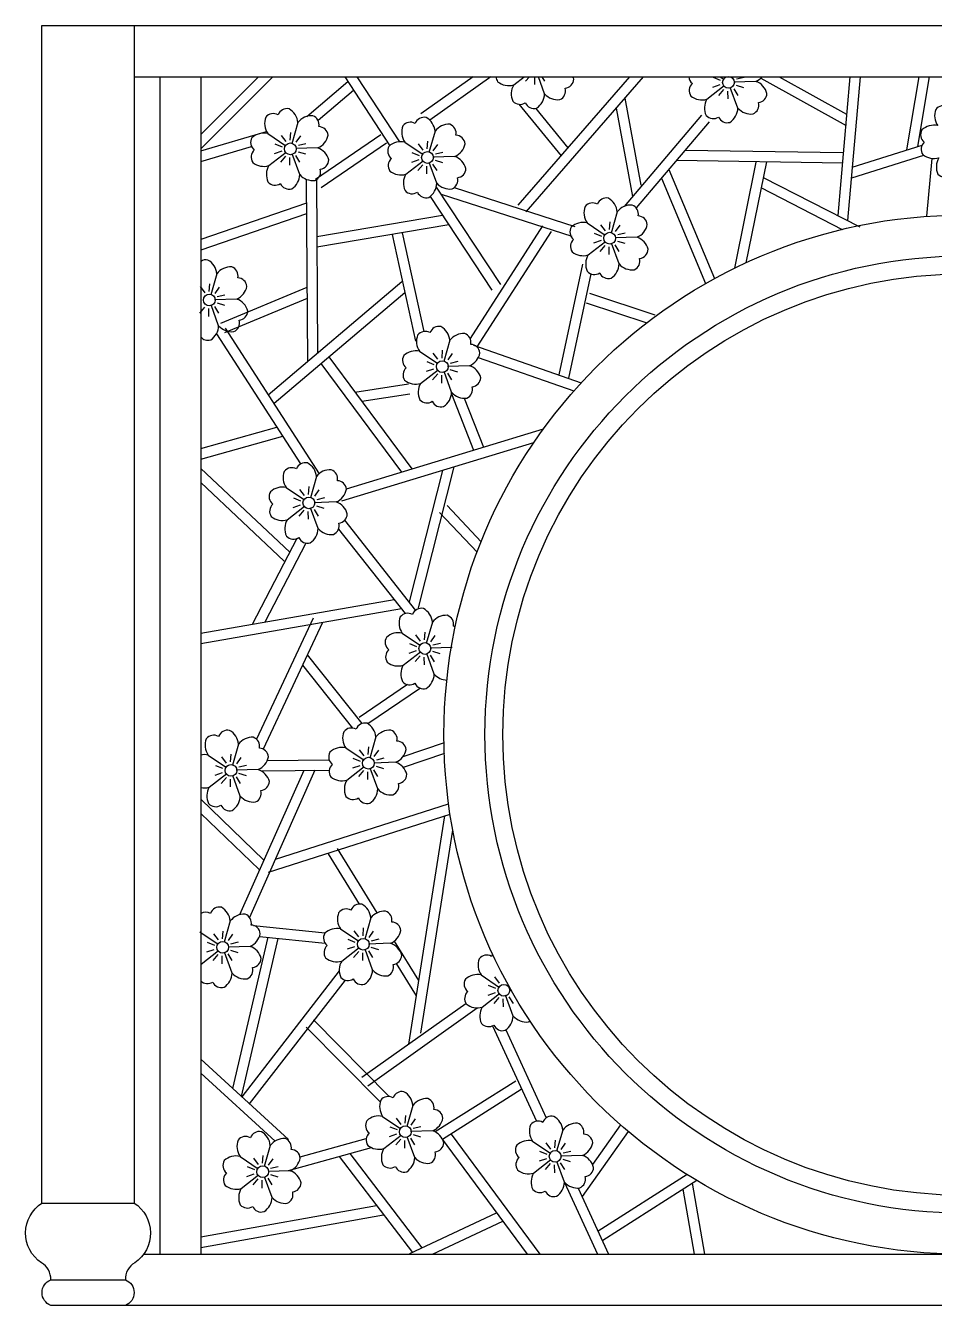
# Model space of a CAD drawing. Extents: x 4363 to 8027, y 1003 to 3503.
# Drawn here: x 4363 to 6138, y 1003 to 3503 of the extents above; entities that cross this region are included whole.
import ezdxf

# ---------------------------------------------------------------- set-up
doc = ezdxf.new("R2010")
doc.units = 0
doc.header["$LTSCALE"] = 60
doc.header["$MEASUREMENT"] = 0
for name, color, linetype in [('3', 3, 'CONTINUOUS'), ('4', 4, 'CONTINUOUS'), ('7', 7, 'CONTINUOUS')]:
    doc.layers.add(name, color=color, linetype=linetype)

msp = doc.modelspace()

# ---------------------------------------------------------------- linework, layer by layer
at = {"layer": '3', "linetype": 'BYBLOCK'}
for p, q in [((4817.6, 3402.9), (4704.9, 3290.3)), ((4845.9, 3402.9), (4706.4, 3263.6)), ((4986.2, 3402.9), (5074, 3268.2)), ((5010.1, 3402.9), (5092.9, 3276)), ((5237.1, 3402.9), (5134.6, 3330.3)), ((5271.7, 3402.9), (5152.1, 3318.2)), ((5316.1, 3387), (5336.4, 3402.9)), ((5325.1, 3152.3), (5542.9, 3402.9)), ((5339.5, 3394.2), (5346.9, 3402.9)), ((5340.2, 3139.1), (5569.4, 3402.9)), ((5357.4, 3387.9), (5357.2, 3403)), ((5376.5, 3369.6), (5364.5, 3402.9)), ((5376.9, 3394.1), (5371.6, 3402.9)), ((5705.4, 3401.9), (5719.4, 3396.1)), ((5719.5, 3402.9), (5727, 3397.8)), ((5766, 3401.8), (5751.2, 3398.2)), ((5798.7, 3400), (5965.4, 3307.5)), ((5834.8, 3402.9), (5966.4, 3329.8)), ((5972.9, 3402.9), (5949, 3131.8)), ((5993, 3402.9), (5968.2, 3121.9)), ((6107.2, 3402.9), (6083.3, 3259.9)), ((6127.5, 3402.9), (6104.7, 3266.7)), ((4912.1, 3325.5), (4992, 3393.9)), ((4934, 3317.9), (5003.1, 3377)), ((5693.5, 3359.1), (5727.4, 3385.6)), ((5704.9, 3382.9), (5719.3, 3387.8)), ((5716.9, 3366.3), (5726.8, 3377.8)), ((5734.8, 3360), (5734.6, 3375.1)), ((5753.9, 3341.7), (5739.2, 3382.2)), ((5789.1, 3393.8), (5746, 3392.3)), ((5754.3, 3366.2), (5746.4, 3379.1)), ((5765.8, 3381.3), (5751.3, 3385.7)), ((5533, 3361), (5564.6, 3191.1)), ((5326.4, 3349.1), (5408.8, 3248.6)), ((5358.7, 3341.3), (5422.1, 3263.9)), ((5516.3, 3341.7), (5548.4, 3169.1)), ((5682.8, 3327.9), (5531.9, 3149.6)), ((4894.8, 3313.5), (4882.9, 3272.1)), ((5698, 3315), (5555.5, 3146.6)), ((4704.9, 3258.3), (4833.3, 3296.2)), ((4835.7, 3292.1), (4871.4, 3268)), ((4861.9, 3288.5), (4871, 3276.4)), ((4880.1, 3294), (4878.9, 3278.8)), ((4899.5, 3287.5), (4890.8, 3275.1)), ((5056.7, 3289.5), (4929.1, 3202.2)), ((5103.4, 3275.3), (5139.1, 3251.2)), ((5147.8, 3277.2), (5146.6, 3262)), ((5162.5, 3296.7), (5150.6, 3255.3)), ((4704.9, 3237.4), (4804.1, 3266.7)), ((4837.9, 3229.3), (4871.8, 3255.8)), ((4849.3, 3253.1), (4863.7, 3258)), ((4849.8, 3272), (4863.8, 3266.2)), ((4898.3, 3211.9), (4883.6, 3252.4)), ((4933.5, 3263.9), (4890.4, 3262.5)), ((4910.3, 3271.9), (4895.6, 3268.4)), ((4910.2, 3251.4), (4895.7, 3255.9)), ((5068, 3273), (4940.4, 3185.7)), ((5117.4, 3255.3), (5131.5, 3249.4)), ((5129.6, 3271.7), (5138.7, 3259.6)), ((5167.2, 3270.7), (5158.5, 3258.3)), ((5178, 3255.1), (5163.2, 3251.6)), ((5651, 3259.4), (5959.2, 3254.8)), ((5977.4, 3226.5), (6113.7, 3269.5)), ((4861.3, 3236.4), (4871.1, 3248)), ((4879.2, 3230.1), (4878.9, 3245.3)), ((4898.7, 3236.3), (4890.8, 3249.3)), ((5105.5, 3212.5), (5139.5, 3239)), ((5117, 3236.3), (5131.3, 3241.2)), ((5128.9, 3219.6), (5138.8, 3231.2)), ((5146.8, 3213.3), (5146.6, 3228.5)), ((5165.9, 3195.1), (5151.2, 3235.6)), ((5201.1, 3247.2), (5158.1, 3245.7)), ((5166.4, 3219.5), (5158.4, 3232.5)), ((5177.9, 3234.6), (5163.4, 3239.1)), ((5634.3, 3239.7), (5958.9, 3234.8)), ((5789.1, 3235.9), (5747.2, 3028.8)), ((5809.7, 3237), (5769.8, 3039.5)), ((5976.5, 3205.3), (6116.8, 3249.5)), ((6133, 3243.4), (6122.3, 3130.3)), ((4910.9, 3202.1), (4913.4, 2846.9)), ((4930.9, 3202.2), (4933.3, 2863.7)), ((5604.8, 3204.8), (5690.9, 2998.8)), ((5619.3, 3221.9), (5708.5, 3008.7)), ((5803.5, 3206.3), (5992, 3109.7)), ((5164.8, 3187.2), (5290.1, 2996.9)), ((5200.2, 3186.5), (5435.7, 3110.3)), ((5798.6, 3186.3), (5957.8, 3104.8)), ((4911.3, 3156.2), (4704.9, 3085.3)), ((5152.8, 3169), (5273.4, 2985.9)), ((5174.3, 3173.9), (5429.5, 3091.3)), ((4911.4, 3135.1), (4704.9, 3064.1)), ((5177.4, 3131.7), (4931.7, 3090.4)), ((5518.4, 3139), (5506.5, 3097.6)), ((5189.4, 3113.5), (4931.9, 3070.2)), ((5372.5, 3111.5), (5231, 2891.7)), ((5389.3, 3100.7), (5244.2, 2875.2)), ((5459.3, 3117.6), (5495, 3093.5)), ((5485.5, 3114), (5494.6, 3101.9)), ((5503.7, 3119.5), (5502.5, 3104.4)), ((5523.1, 3113), (5514.4, 3100.6)), ((5078.5, 3094.8), (5124.1, 2886.4)), ((5098.2, 3098.1), (5140.4, 2905.3)), ((5461.5, 3054.8), (5495.4, 3081.3)), ((5472.9, 3078.6), (5487.3, 3083.5)), ((5473.4, 3097.6), (5487.4, 3091.7)), ((5521.9, 3037.4), (5507.2, 3077.9)), ((5557.1, 3089.5), (5514, 3088)), ((5533.9, 3097.4), (5519.2, 3093.9)), ((5533.8, 3076.9), (5519.3, 3081.4)), ((5484.9, 3061.9), (5494.7, 3073.5)), ((5502.8, 3055.6), (5502.5, 3070.8)), ((5522.3, 3061.8), (5514.4, 3074.8)), ((5450.8, 3037), (5404, 2820.7)), ((4736.5, 3018.2), (4724.6, 2976.8)), ((4836.5, 2781.8), (5097.6, 3002.7)), ((5467.1, 3017.9), (5423, 2814.1)), ((4703.6, 2993.2), (4712.7, 2981.1)), ((4721.8, 2998.7), (4720.6, 2983.5)), ((4741.2, 2992.2), (4732.5, 2979.8)), ((4752, 2976.6), (4737.2, 2973.1)), ((4912.4, 2991.4), (4743.7, 2920.9)), ((4848.3, 2765.6), (5103.3, 2981.3)), ((5464.2, 2980.5), (5591.8, 2938)), ((4702.9, 2941.1), (4712.8, 2952.7)), ((4739.9, 2916.6), (4725.3, 2957.1)), ((4775.2, 2968.7), (4732.1, 2967.2)), ((4740.4, 2941), (4732.5, 2954)), ((4751.9, 2956.1), (4737.4, 2960.6)), ((4912.6, 2969.8), (4751.4, 2902.5)), ((5457.8, 2961.5), (5575.9, 2922.2)), ((4720.9, 2934.8), (4720.6, 2950)), ((4735.8, 2900.7), (4900.1, 2646.5)), ((4752.6, 2911.6), (4936.3, 2627.5)), ((5191.4, 2888.1), (5179.5, 2846.7)), ((5237.6, 2878.9), (5448.2, 2805.3)), ((4955.1, 2855.9), (5117.1, 2636.8)), ((5132.3, 2866.7), (5168, 2842.6)), ((5158.5, 2863.1), (5167.6, 2851)), ((5176.7, 2868.6), (5175.5, 2853.4)), ((5196.1, 2862.1), (5187.4, 2849.7)), ((5247, 2854.4), (5433.7, 2789.2)), ((4939.7, 2843), (5096.8, 2630.6)), ((5134.4, 2803.9), (5168.4, 2830.4)), ((5145.9, 2827.7), (5160.2, 2832.6)), ((5146.3, 2846.6), (5160.4, 2840.8)), ((5194.8, 2786.5), (5180.2, 2827)), ((5230.1, 2838.5), (5187, 2837.1)), ((5206.9, 2846.5), (5192.1, 2843)), ((5206.8, 2826), (5192.3, 2830.5)), ((5005.9, 2787.1), (5110.5, 2803.4)), ((5157.8, 2811), (5167.7, 2822.6)), ((5175.8, 2804.7), (5175.5, 2819.9)), ((5195.3, 2810.9), (5187.4, 2823.9)), ((5019.4, 2769), (5113.6, 2783.6)), ((5194.6, 2783.4), (5237.8, 2673.6)), ((5219.5, 2774.9), (5257, 2679.5)), ((4704.9, 2676.8), (4853.7, 2718.4)), ((4704.9, 2656.1), (4865.1, 2700.8)), ((4989.5, 2597.8), (5374.4, 2715.3)), ((4980.7, 2574.3), (5355.7, 2688.6)), ((4704.9, 2637.7), (4878.7, 2474.2)), ((5176.8, 2634.1), (5111.7, 2377.4)), ((5199.1, 2640.9), (5128.7, 2363.1)), ((4704.9, 2610.2), (4867.8, 2457)), ((4871.8, 2600.5), (4907.5, 2576.3)), ((4916.2, 2602.4), (4915, 2587.2)), ((4930.9, 2621.9), (4919, 2580.5)), ((4885.8, 2580.4), (4899.9, 2574.6)), ((4898, 2596.9), (4907.1, 2584.8)), ((4935.6, 2595.9), (4926.9, 2583.5)), ((4946.4, 2580.3), (4931.6, 2576.8)), ((4873.9, 2537.7), (4907.9, 2564.1)), ((4885.4, 2561.4), (4899.7, 2566.4)), ((4897.3, 2544.8), (4907.2, 2556.3)), ((4915.2, 2538.5), (4915, 2553.7)), ((4934.3, 2520.3), (4919.6, 2560.8)), ((4969.5, 2572.3), (4926.5, 2570.9)), ((4934.8, 2544.7), (4926.8, 2557.7)), ((4946.3, 2559.8), (4931.8, 2564.3)), ((5171.4, 2551.8), (5244.5, 2474.1)), ((5186, 2565.5), (5252.6, 2494.7)), ((4986, 2536.6), (5124.5, 2360.6)), ((4892.5, 2500.7), (4805.3, 2333.2)), ((4974.1, 2519.4), (5104.2, 2354.2)), ((4910.5, 2492), (4830.1, 2337.5)), ((5082.8, 2381.4), (4704.9, 2315.7)), ((5096.8, 2363.5), (4704.9, 2295.4)), ((4924.4, 2345.6), (4813.6, 2109.1)), ((4942.6, 2337.1), (4826.6, 2089.6)), ((5157.4, 2337.5), (5145.5, 2296.1)), ((5098.3, 2316.1), (5134, 2291.9)), ((5124.5, 2312.5), (5133.6, 2300.4)), ((5142.7, 2318), (5141.5, 2302.8)), ((5162.1, 2311.5), (5153.4, 2299.1)), ((5100.5, 2253.3), (5134.4, 2279.7)), ((5111.9, 2277.1), (5126.3, 2282)), ((5112.4, 2296), (5126.4, 2290.2)), ((5160.9, 2235.9), (5146.2, 2276.4)), ((5196.1, 2287.9), (5153, 2286.5)), ((5172.9, 2295.9), (5158.2, 2292.4)), ((5172.8, 2275.4), (5158.3, 2279.9)), ((4903.5, 2253.7), (5001.2, 2130.6)), ((4912.9, 2273.9), (5019.7, 2139.4)), ((5123.9, 2260.4), (5133.7, 2271.9)), ((5141.8, 2254.1), (5141.5, 2269.3)), ((5161.3, 2260.3), (5153.4, 2273.3)), ((5108.9, 2215.6), (5014.3, 2151.4)), ((5133.9, 2208.4), (5031.6, 2138.9)), ((5047.2, 2113.3), (5035.3, 2071.9)), ((5180.1, 2101.7), (5099.7, 2074.6)), ((4719.6, 2077.9), (4755.3, 2053.8)), ((4764, 2079.8), (4762.7, 2064.6)), ((4778.7, 2099.3), (4766.8, 2057.9)), ((4988.1, 2091.9), (5023.8, 2067.8)), ((5014.3, 2088.3), (5023.4, 2076.2)), ((5032.5, 2093.8), (5031.3, 2078.7)), ((5051.9, 2087.3), (5043.2, 2074.9)), ((5180.7, 2080.8), (5100.4, 2053.8)), ((4733.6, 2057.8), (4747.6, 2052)), ((4745.8, 2074.3), (4754.9, 2062.2)), ((4783.4, 2073.3), (4774.7, 2060.9)), ((4794.2, 2057.7), (4779.4, 2054.2)), ((4835, 2067.3), (4955.7, 2068.6)), ((4990.2, 2029.1), (5024.2, 2055.6)), ((5001.7, 2052.9), (5016, 2057.8)), ((5002.1, 2071.9), (5016.2, 2066)), ((5050.6, 2011.7), (5036, 2052.2)), ((5085.9, 2063.8), (5042.8, 2062.3)), ((5062.7, 2071.7), (5047.9, 2068.2)), ((5062.6, 2051.2), (5048.1, 2055.7)), ((4721.7, 2015.1), (4755.7, 2041.6)), ((4733.2, 2038.9), (4747.5, 2043.8)), ((4745.1, 2022.2), (4755, 2033.8)), ((4763, 2015.9), (4762.8, 2031.1)), ((4782.1, 1997.7), (4767.4, 2038.2)), ((4817.3, 2049.7), (4774.3, 2048.3)), ((4782.5, 2022.1), (4774.6, 2035.1)), ((4794.1, 2037.2), (4779.6, 2041.7)), ((4906, 2048), (4780.8, 1766)), ((4928, 2048.3), (4800.3, 1760.6)), ((4823, 2047.2), (4956, 2048.6)), ((5013.6, 2036.2), (5023.5, 2047.8)), ((5031.6, 2029.9), (5031.3, 2045.1)), ((5051.1, 2036.1), (5043.2, 2049.1)), ((4704.9, 1991.7), (4828.3, 1872.9)), ((4850.8, 1874.4), (5189.1, 1982.6)), ((4704.9, 1963.9), (4818.8, 1854.3)), ((4837.5, 1849.2), (5192, 1962.6)), ((5111.3, 1513.5), (5181.6, 1959.2)), ((5134.9, 1534.7), (5197.4, 1930.9)), ((5015.3, 1786.9), (4954.7, 1885)), ((5049.4, 1769.8), (4971.8, 1895.5)), ((4762.6, 1753.8), (4750.7, 1712.4)), ((5037.2, 1759.8), (5025.2, 1718.4)), ((4703.5, 1732.3), (4739.2, 1708.2)), ((4729.7, 1728.8), (4738.8, 1716.7)), ((4747.9, 1734.2), (4746.7, 1719.1)), ((4767.3, 1727.8), (4758.6, 1715.4)), ((4808.1, 1745), (4947.8, 1730.5)), ((4978.1, 1738.3), (5013.8, 1714.2)), ((5004.2, 1734.8), (5013.3, 1722.7)), ((5022.4, 1740.2), (5021.2, 1725.1)), ((5041.9, 1733.8), (5033.2, 1721.4)), ((4717.6, 1712.3), (4731.6, 1706.5)), ((4801.3, 1704.2), (4758.2, 1702.7)), ((4778.1, 1712.2), (4763.4, 1708.6)), ((4835.8, 1722), (4767.1, 1426.6)), ((4855.8, 1719.9), (4784, 1411.1)), ((4819.8, 1723.7), (4947.8, 1710.4)), ((4980.2, 1675.5), (5014.2, 1702)), ((4991.7, 1699.3), (5006, 1704.2)), ((4992.1, 1718.3), (5006.1, 1712.5)), ((5075.8, 1710.2), (5032.7, 1708.7)), ((5052.7, 1718.2), (5037.9, 1714.6)), ((5052.5, 1697.7), (5038.1, 1702.1)), ((5130.9, 1637.8), (5083.4, 1714.7)), ((4705.7, 1669.5), (4739.6, 1696)), ((4717.1, 1693.3), (4731.5, 1698.2)), ((4729, 1676.7), (4738.9, 1688.2)), ((4747, 1670.4), (4746.7, 1685.5)), ((4766.1, 1652.1), (4751.4, 1692.6)), ((4766.5, 1676.6), (4758.6, 1689.6)), ((4778, 1691.7), (4763.5, 1696.1)), ((5003.6, 1682.7), (5013.5, 1694.2)), ((5021.5, 1676.4), (5021.3, 1691.5)), ((5040.6, 1658.1), (5025.9, 1698.6)), ((5041, 1682.6), (5033.1, 1695.6)), ((4975.4, 1656.6), (4785, 1410.2)), ((5126.1, 1607.5), (5087.1, 1670.7)), ((4986.7, 1638.4), (4799.8, 1396.6)), ((5252.6, 1648.3), (5288.3, 1624.1)), ((5266.6, 1628.2), (5280.7, 1622.4)), ((5278.8, 1644.7), (5287.9, 1632.6)), ((5254.7, 1585.5), (5288.7, 1611.9)), ((5266.2, 1609.2), (5280.5, 1614.2)), ((5278.1, 1592.6), (5288, 1604.1)), ((5296.1, 1586.3), (5295.8, 1601.5)), ((5315.1, 1568.1), (5300.4, 1608.6)), ((5315.6, 1592.5), (5307.6, 1605.5)), ((5019.7, 1448.4), (5222.8, 1592.7)), ((5031.3, 1432.1), (5245.1, 1584)), ((4925.3, 1560.6), (5073.2, 1410.8)), ((4911, 1546.6), (5055.4, 1400.4)), ((5274.9, 1549.1), (5360.5, 1362.6)), ((5300.6, 1541), (5379.5, 1369)), ((4704.9, 1483.6), (4876.1, 1326.7)), ((4704.9, 1456.5), (4850.1, 1323.8)), ((5320.2, 1441.2), (5162.9, 1341.7)), ((5330.9, 1424.3), (5177.1, 1327)), ((5119.3, 1393.5), (5107.4, 1352.1)), ((5060.2, 1372.1), (5095.9, 1347.9)), ((5074.3, 1352), (5088.3, 1346.2)), ((5086.4, 1368.5), (5095.5, 1356.4)), ((5104.6, 1374), (5103.4, 1358.8)), ((5124, 1367.5), (5115.3, 1355.1)), ((5134.8, 1351.9), (5120.1, 1348.4)), ((5524.8, 1355.6), (5470, 1278.4)), ((4899, 1293.3), (5028.1, 1329)), ((5062.4, 1309.2), (5096.3, 1335.7)), ((5073.8, 1333), (5088.2, 1337.9)), ((5085.8, 1316.4), (5095.6, 1327.9)), ((5103.7, 1310.1), (5103.4, 1325.2)), ((5122.8, 1291.8), (5108.1, 1332.3)), ((5158, 1343.9), (5114.9, 1342.5)), ((5123.2, 1316.3), (5115.3, 1329.3)), ((5134.7, 1331.4), (5120.2, 1335.9)), ((5174.3, 1330.2), (5342.6, 1102.9)), ((5193.7, 1337.5), (5367.5, 1102.9)), ((5397.2, 1325.9), (5396, 1310.8)), ((5411.9, 1345.5), (5400, 1304.1)), ((5540, 1342.5), (5450, 1215.5)), ((4840.8, 1315.4), (4828.9, 1274)), ((4876.4, 1266.4), (5038.2, 1311)), ((5352.8, 1324), (5388.5, 1299.9)), ((5366.8, 1304), (5380.9, 1298.1)), ((5379, 1320.5), (5388.1, 1308.3)), ((5416.6, 1319.5), (5407.9, 1307.1)), ((5427.4, 1303.8), (5412.6, 1300.3)), ((4781.7, 1294), (4817.4, 1269.9)), ((4807.9, 1290.4), (4817, 1278.3)), ((4826, 1295.9), (4824.8, 1280.7)), ((4845.5, 1289.4), (4836.8, 1277)), ((4975.1, 1293.9), (5118.3, 1106.4)), ((4996.1, 1299.4), (5136.8, 1115.1)), ((5354.9, 1261.2), (5388.9, 1287.7)), ((5366.4, 1285), (5380.7, 1289.9)), ((5378.3, 1268.3), (5388.2, 1279.9)), ((5396.2, 1262.1), (5396, 1277.2)), ((5415.3, 1243.8), (5400.6, 1284.3)), ((5450.5, 1295.9), (5407.5, 1294.4)), ((5415.8, 1268.3), (5407.8, 1281.2)), ((5427.3, 1283.4), (5412.8, 1287.8)), ((4783.8, 1231.2), (4817.8, 1257.7)), ((4795.3, 1255), (4809.6, 1259.9)), ((4795.7, 1274), (4809.7, 1268.1)), ((4844.2, 1213.8), (4829.5, 1254.3)), ((4879.4, 1265.9), (4836.4, 1264.4)), ((4844.6, 1238.2), (4836.7, 1251.2)), ((4856.3, 1273.8), (4841.5, 1270.3)), ((4856.2, 1253.3), (4841.7, 1257.8)), ((5654.8, 1258.6), (5481, 1147.8)), ((4807.2, 1238.3), (4817.1, 1249.9)), ((4825.1, 1232), (4824.9, 1247.2)), ((5415.3, 1243.1), (5479.6, 1102.9)), ((5442.3, 1232.2), (5501.6, 1102.9)), ((5673.8, 1246.9), (5489.9, 1129.8)), ((5669.3, 1102.9), (5647.2, 1230)), ((5689.6, 1102.9), (5665.5, 1241.6)), ((4704.9, 1136.6), (5048.5, 1197.8)), ((4704.9, 1116.3), (5062.1, 1179.9)), ((5113.5, 1104.1), (5282.5, 1184)), ((5157.7, 1102.9), (5294.7, 1167.6))]:
    msp.add_line(p, q, dxfattribs=at)
msp.add_circle((6195, 2117.9), 935, dxfattribs=at)
at = {"layer": '4'}
msp.add_lwpolyline([(7977.8, 1002.9), (4412.2, 1002.9, -0.68949), (4412.2, 1052.9, 0.272699), (4393.7, 1086.2, -0.537786), (4394.9, 1202.9), (4394.9, 3502.9), (7995.1, 3502.9), (7995.1, 1202.9, -0.537786), (7996.3, 1086.2, 0.272699), (7977.8, 1052.9, -0.68949)], format="xyb", close=True, dxfattribs=at)
msp.add_circle((6195, 2117.9), 900, dxfattribs=at)
at = {"layer": '7', "linetype": 'BYBLOCK'}
for p, q in [((4574.9, 3502.9), (4574.9, 1202.9)), ((4574.9, 3402.9), (7815.1, 3402.9)), ((4624.9, 3402.9), (4624.9, 1102.9)), ((4704.9, 3402.9), (4704.9, 1102.9)), ((4394.9, 1202.9), (4574.9, 1202.9)), ((4593.4, 1102.9), (7796.6, 1102.9)), ((4412.2, 1052.9), (4557.7, 1052.9))]:
    msp.add_line(p, q, dxfattribs=at)
for points in [[(5281.7, 3402.9, 0.138206), (5284.8, 3393.3, 0.24761), (5316.1, 3387, 0.24761), (5314.5, 3355.2, 0.372439), (5338.7, 3352.1, 0.372439), (5360.9, 3341.8, 0.24761), (5376.5, 3369.6, 0.24761), (5406.3, 3358.3, 0.372439), (5416.8, 3380.4, 0.372439), (5433.4, 3398.3, 0.035466), (5431.8, 3402.9, 0.035466)], [(5658.1, 3402.9, 0.209794), (5665.1, 3389.6, 0.372439), (5662.2, 3365.3, 0.24761), (5693.5, 3359.1, 0.24761), (5691.9, 3327.3, 0.372439), (5716.1, 3324.2, 0.372439), (5738.3, 3313.9, 0.24761), (5753.9, 3341.7, 0.24761), (5783.7, 3330.4, 0.372439), (5794.1, 3352.4, 0.372439), (5810.7, 3370.4, 0.24761), (5789.1, 3393.8, 0.113732), (5801.5, 3402.9, 0.113732)], [(4704.9, 2894.7, 0.295881), (4724.4, 2888.8, 0.24761), (4739.9, 2916.6, 0.24761), (4769.7, 2905.2, 0.372439), (4780.2, 2927.3, 0.372439), (4796.8, 2945.2, 0.24761), (4775.2, 2968.7, 0.24761), (4795.2, 2993.5, 0.372439), (4777.4, 3010.2, 0.372439), (4765.5, 3031.6, 0.24761), (4736.5, 3018.2, 0.24761), (4719.1, 3044.9, 0.200593), (4704.9, 3042.3, 0.200593)], [(5202.2, 2328.9, 0.052738), (5198.3, 2329.5, 0.372439), (5186.4, 2350.9, 0.24761), (5157.4, 2337.5, 0.24761), (5140, 2364.2, 0.372439), (5118.6, 2352.5, 0.372439), (5094.6, 2347.7, 0.24761), (5098.3, 2316.1, 0.24761), (5067.6, 2307.8, 0.372439), (5072.1, 2283.7, 0.372439), (5069.2, 2259.5, 0.24761), (5100.5, 2253.3, 0.24761), (5098.9, 2221.4, 0.372439), (5123.1, 2218.3, 0.372439), (5145.3, 2208, 0.24761), (5160.9, 2235.9, 0.208534), (5185.6, 2224.3, 0.208534)], [(4704.9, 2014.4, 0.124918), (4721.7, 2015.1, 0.24761), (4720.1, 1983.2, 0.372439), (4744.4, 1980.1, 0.372439), (4766.5, 1969.9, 0.24761), (4782.1, 1997.7, 0.24761), (4811.9, 1986.3, 0.372439), (4822.4, 2008.4, 0.372439), (4839, 2026.3, 0.24761), (4817.3, 2049.7, 0.24761), (4837.3, 2074.6, 0.372439), (4819.6, 2091.3, 0.372439), (4807.6, 2112.7, 0.24761), (4778.7, 2099.3, 0.24761), (4761.3, 2126, 0.372439), (4739.8, 2114.3, 0.372439), (4715.8, 2109.6, 0.24761), (4719.6, 2077.9, 0.108618), (4704.9, 2078, 0.108618)], [(4704.9, 1636.8, 0.353506), (4728.3, 1634.6, 0.372439), (4750.5, 1624.3, 0.24761), (4766.1, 1652.1, 0.24761), (4795.8, 1640.8, 0.372439), (4806.3, 1662.9, 0.372439), (4822.9, 1680.8, 0.24761), (4801.3, 1704.2, 0.24761), (4821.3, 1729, 0.372439), (4803.5, 1745.8, 0.372439), (4791.6, 1767.1, 0.24761), (4762.6, 1753.8, 0.24761), (4745.2, 1780.5, 0.372439), (4723.8, 1768.7, 0.270566), (4704.9, 1768.5)], [(5275.1, 1688.9, 0.0647), (5272.8, 1684.7, 0.372439), (5248.9, 1679.9, 0.24761), (5252.6, 1648.3, 0.24761), (5221.8, 1640, 0.372439), (5226.4, 1615.9, 0.372439), (5223.5, 1591.7, 0.24761), (5254.7, 1585.5, 0.24761), (5253.1, 1553.6, 0.372439), (5277.4, 1550.5, 0.372439), (5299.6, 1540.2, 0.24761), (5315.1, 1568.1, 0.24761), (5344.9, 1556.7, 0.048316), (5348.1, 1558.5, 0.048316)], [(4704.9, 1669.3, 0.005565), (4705.7, 1669.5, 0.01089), (4704.9, 1668.2, 0.01089)], [(4574.9, 1202.9, -0.537786), (4576.1, 1086.2, 0.272699), (4557.7, 1052.9, -0.68949), (4557.7, 1002.9)]]:
    msp.add_lwpolyline(points, format="xyb", dxfattribs=at)
for points in [[(6144.7, 3212.8, 0.372439), (6169, 3209.7, 0.372439), (6191.1, 3199.4, 0.24761), (6206.7, 3227.2, 0.24761), (6236.5, 3215.9, 0.372439), (6247, 3238, 0.372439), (6263.6, 3255.9, 0.24761), (6241.9, 3279.3, 0.24761), (6261.9, 3304.1, 0.372439), (6244.2, 3320.9, 0.372439), (6232.2, 3342.2, 0.24761), (6203.3, 3328.9, 0.24761), (6185.9, 3355.6, 0.372439), (6164.4, 3343.9, 0.372439), (6140.4, 3339.1, 0.24761), (6144.2, 3307.5, 0.24761), (6113.4, 3299.1, 0.372439), (6117.9, 3275.1, 0.372439), (6115, 3250.9, 0.24761), (6146.3, 3244.6, 0.24761)], [(4836.3, 3197.4, 0.372439), (4860.5, 3194.3, 0.372439), (4882.7, 3184.1, 0.24761), (4898.3, 3211.9, 0.24761), (4928.1, 3200.5, 0.372439), (4938.5, 3222.6, 0.372439), (4955.1, 3240.5, 0.24761), (4933.5, 3263.9, 0.24761), (4953.5, 3288.8, 0.372439), (4935.7, 3305.5, 0.372439), (4923.8, 3326.9, 0.24761), (4894.8, 3313.5, 0.24761), (4877.4, 3340.2, 0.372439), (4856, 3328.5, 0.372439), (4832, 3323.8, 0.24761), (4835.7, 3292.1, 0.24761), (4805, 3283.8, 0.372439), (4809.5, 3259.8, 0.372439), (4806.6, 3235.5, 0.24761), (4837.9, 3229.3, 0.24761)], [(5103.9, 3180.6, 0.372439), (5128.2, 3177.5, 0.372439), (5150.3, 3167.3, 0.24761), (5165.9, 3195.1, 0.24761), (5195.7, 3183.7, 0.372439), (5206.2, 3205.8, 0.372439), (5222.8, 3223.7, 0.24761), (5201.1, 3247.2, 0.24761), (5221.1, 3272, 0.372439), (5203.4, 3288.7, 0.372439), (5191.4, 3310.1, 0.24761), (5162.5, 3296.7, 0.24761), (5145.1, 3323.4, 0.372439), (5123.6, 3311.7, 0.372439), (5099.7, 3307, 0.24761), (5103.4, 3275.3, 0.24761), (5072.6, 3267, 0.372439), (5077.2, 3243, 0.372439), (5074.3, 3218.7, 0.24761), (5105.5, 3212.5, 0.24761)], [(5459.9, 3022.9, 0.372439), (5484.1, 3019.8, 0.372439), (5506.3, 3009.6, 0.24761), (5521.9, 3037.4, 0.24761), (5551.7, 3026, 0.372439), (5562.1, 3048.1, 0.372439), (5578.7, 3066, 0.24761), (5557.1, 3089.5, 0.24761), (5577.1, 3114.3, 0.372439), (5559.3, 3131, 0.372439), (5547.4, 3152.4, 0.24761), (5518.4, 3139, 0.24761), (5501, 3165.7, 0.372439), (5479.6, 3154, 0.372439), (5455.6, 3149.3, 0.24761), (5459.3, 3117.6, 0.24761), (5428.6, 3109.3, 0.372439), (5433.1, 3085.3, 0.372439), (5430.2, 3061, 0.24761), (5461.5, 3054.8, 0.24761)], [(5132.8, 2772, 0.372439), (5157.1, 2768.9, 0.372439), (5179.3, 2758.7, 0.24761), (5194.8, 2786.5, 0.24761), (5224.6, 2775.1, 0.372439), (5235.1, 2797.2, 0.372439), (5251.7, 2815.1, 0.24761), (5230.1, 2838.5, 0.24761), (5250.1, 2863.4, 0.372439), (5232.3, 2880.1, 0.372439), (5220.4, 2901.5, 0.24761), (5191.4, 2888.1, 0.24761), (5174, 2914.8, 0.372439), (5152.5, 2903.1, 0.372439), (5128.6, 2898.4, 0.24761), (5132.3, 2866.7, 0.24761), (5101.5, 2858.4, 0.372439), (5106.1, 2834.4, 0.372439), (5103.2, 2810.1, 0.24761), (5134.4, 2803.9, 0.24761)], [(4872.3, 2505.8, 0.372439), (4896.6, 2502.7, 0.372439), (4918.7, 2492.4, 0.24761), (4934.3, 2520.3, 0.24761), (4964.1, 2508.9, 0.372439), (4974.6, 2531, 0.372439), (4991.2, 2548.9, 0.24761), (4969.5, 2572.3, 0.24761), (4989.5, 2597.2, 0.372439), (4971.8, 2613.9, 0.372439), (4959.8, 2635.3, 0.24761), (4930.9, 2621.9, 0.24761), (4913.5, 2648.6, 0.372439), (4892, 2636.9, 0.372439), (4868.1, 2632.1, 0.24761), (4871.8, 2600.5, 0.24761), (4841, 2592.2, 0.372439), (4845.6, 2568.1, 0.372439), (4842.7, 2543.9, 0.24761), (4873.9, 2537.7, 0.24761)], [(4988.6, 1997.2, 0.372439), (5012.9, 1994.1, 0.372439), (5035.1, 1983.9, 0.24761), (5050.6, 2011.7, 0.24761), (5080.4, 2000.3, 0.372439), (5090.9, 2022.4, 0.372439), (5107.5, 2040.3, 0.24761), (5085.9, 2063.8, 0.24761), (5105.9, 2088.6, 0.372439), (5088.1, 2105.3, 0.372439), (5076.2, 2126.7, 0.24761), (5047.2, 2113.3, 0.24761), (5029.8, 2140, 0.372439), (5008.3, 2128.3, 0.372439), (4984.4, 2123.6, 0.24761), (4988.1, 2091.9, 0.24761), (4957.3, 2083.6, 0.372439), (4961.9, 2059.6, 0.372439), (4959, 2035.3, 0.24761), (4990.2, 2029.1, 0.24761)], [(4978.6, 1643.7, 0.372439), (5002.8, 1640.6, 0.372439), (5025, 1630.3, 0.24761), (5040.6, 1658.1, 0.24761), (5070.4, 1646.8, 0.372439), (5080.8, 1668.9, 0.372439), (5097.4, 1686.8, 0.24761), (5075.8, 1710.2, 0.24761), (5095.8, 1735, 0.372439), (5078, 1751.8, 0.372439), (5066.1, 1773.1, 0.24761), (5037.2, 1759.8, 0.24761), (5019.7, 1786.5, 0.372439), (4998.3, 1774.8, 0.372439), (4974.3, 1770, 0.24761), (4978.1, 1738.3, 0.24761), (4947.3, 1730, 0.372439), (4951.8, 1706, 0.372439), (4948.9, 1681.7, 0.24761), (4980.2, 1675.5, 0.24761)], [(5060.8, 1277.4, 0.372439), (5085, 1274.3, 0.372439), (5107.2, 1264, 0.24761), (5122.8, 1291.8, 0.24761), (5152.6, 1280.5, 0.372439), (5163, 1302.6, 0.372439), (5179.6, 1320.5, 0.24761), (5158, 1343.9, 0.24761), (5178, 1368.7, 0.372439), (5160.2, 1385.5, 0.372439), (5148.3, 1406.8, 0.24761), (5119.3, 1393.5, 0.24761), (5101.9, 1420.2, 0.372439), (5080.5, 1408.5, 0.372439), (5056.5, 1403.7, 0.24761), (5060.2, 1372.1, 0.24761), (5029.5, 1363.7, 0.372439), (5034, 1339.7, 0.372439), (5031.1, 1315.5, 0.24761), (5062.4, 1309.2, 0.24761)], [(5353.3, 1229.4, 0.372439), (5377.6, 1226.2, 0.372439), (5399.8, 1216, 0.24761), (5415.3, 1243.8, 0.24761), (5445.1, 1232.4, 0.372439), (5455.6, 1254.5, 0.372439), (5472.2, 1272.5, 0.24761), (5450.5, 1295.9, 0.24761), (5470.6, 1320.7, 0.372439), (5452.8, 1337.5, 0.372439), (5440.9, 1358.8, 0.24761), (5411.9, 1345.5, 0.24761), (5394.5, 1372.1, 0.372439), (5373, 1360.4, 0.372439), (5349.1, 1355.7, 0.24761), (5352.8, 1324, 0.24761), (5322, 1315.7, 0.372439), (5326.6, 1291.7, 0.372439), (5323.7, 1267.4, 0.24761), (5354.9, 1261.2, 0.24761)], [(4782.2, 1199.3, 0.372439), (4806.4, 1196.2, 0.372439), (4828.6, 1186, 0.24761), (4844.2, 1213.8, 0.24761), (4874, 1202.4, 0.372439), (4884.5, 1224.5, 0.372439), (4901.1, 1242.4, 0.24761), (4879.4, 1265.9, 0.24761), (4899.4, 1290.7, 0.372439), (4881.6, 1307.4, 0.372439), (4869.7, 1328.8, 0.24761), (4840.8, 1315.4, 0.24761), (4823.3, 1342.1, 0.372439), (4801.9, 1330.4, 0.372439), (4777.9, 1325.7, 0.24761), (4781.7, 1294, 0.24761), (4750.9, 1285.7, 0.372439), (4755.4, 1261.7, 0.372439), (4752.5, 1237.4, 0.24761), (4783.8, 1231.2, 0.24761)]]:
    msp.add_lwpolyline(points, format="xyb", close=True, dxfattribs=at)
for centre, radius in [((5735.6, 3392), 11.5), ((4880, 3262.1), 11.5), ((5147.7, 3245.3), 11.5), ((6195, 2117.9), 1015), ((5503.6, 3087.6), 11.5), ((4721.7, 2966.8), 11.5), ((5176.6, 2836.7), 11.5), ((4916.1, 2570.5), 11.5), ((5142.6, 2286.1), 11.5), ((4763.9, 2047.9), 11.5), ((5032.4, 2062), 11.5), ((4747.8, 1702.4), 11.5), ((5022.4, 1708.4), 11.5), ((5296.9, 1618.3), 11.5), ((5104.5, 1342.1), 11.5), ((5397.1, 1294.1), 11.5), ((4826, 1264), 11.5)]:
    msp.add_circle(centre, radius, dxfattribs=at)

doc.saveas('drawing.dxf')
